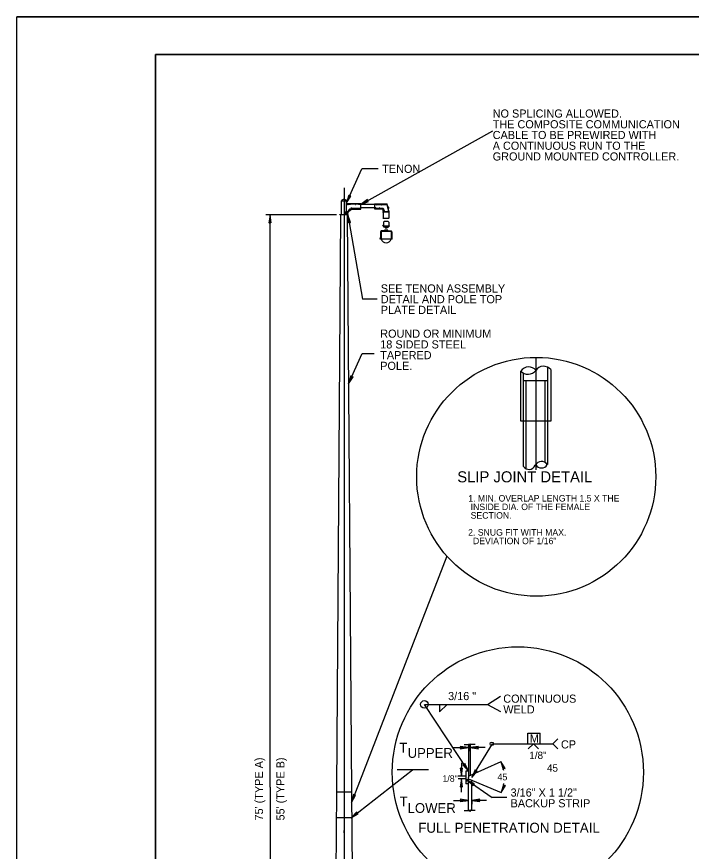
# Model space of a CAD drawing. Extents: x 507453 to 508501, y 495559 to 496219.
# Drawn here: x 507453.3 to 507721.8, y 495886.4 to 496218.8 of the extents above; entities that cross this region are included whole.
import ezdxf

# ---------------------------------------------------------------- set-up
doc = ezdxf.new("R2010")
doc.units = 0
for name, color, linetype in [('1', 7, 'Continuous'), ('34', 7, 'Continuous'), ('41', 7, 'Continuous')]:
    doc.layers.add(name, color=color, linetype=linetype)

msp = doc.modelspace()

# ---------------------------------------------------------------- linework, layer by layer
at = {"layer": '1'}
for p, q in [((508501.46, 496218.8), (507453.28, 496218.8)), ((507508.46, 496203.8), (507508.46, 495573.8)), ((508498.46, 496203.8), (507508.46, 496203.8)), ((507590.22, 496143.98), (507642.72, 496173.31)), ((507584.53, 496144.64), (507590.67, 496158.27)), ((507597.14, 496158.27), (507590.67, 496158.27)), ((507583.56, 496150.69), (507583.56, 495668.17)), ((507582.57, 496140.1), (507582.57, 496145.47)), ((507582.57, 496145.47), (507584.56, 496145.47)), ((507584.56, 496140.1), (507584.56, 496145.47)), ((507590.22, 496144.26), (507584.56, 496144.26)), ((507584.88, 496143.99), (507584.56, 496144.11)), ((507587.02, 496144.11), (507585.16, 496143.95)), ((507586.61, 496142.57), (507587.88, 496142.51)), ((507588.15, 496143.99), (507587.15, 496144.11)), ((507587.94, 496142.51), (507590.22, 496142.64)), ((507589.25, 496144.09), (507588.29, 496143.99)), ((507590.22, 496143.98), (507589.39, 496144.08)), ((507590.22, 496142.2), (507590.22, 496144.26)), ((507595.72, 496143.98), (507590.22, 496143.98)), ((507595.72, 496142.64), (507590.22, 496142.64)), ((507595.72, 496144.26), (507600.68, 496144.26)), ((507595.72, 496144.26), (507595.72, 496142.27)), ((507595.72, 496143.98), (507595.99, 496144.03)), ((507595.72, 496142.64), (507595.99, 496142.68)), ((507596.24, 496144.02), (507596.47, 496143.97)), ((507596.24, 496142.68), (507596.47, 496142.62)), ((507596.66, 496143.95), (507597.61, 496144.02)), ((507596.66, 496142.61), (507597.61, 496142.67)), ((507597.75, 496144.01), (507598.27, 496143.94)), ((507597.75, 496142.67), (507598.31, 496142.59)), ((507598.42, 496142.58), (507599.06, 496142.59)), ((507598.45, 496143.94), (507599.13, 496144.03)), ((507599.06, 496142.59), (507599.22, 496142.3)), ((507599.29, 496144.03), (507599.86, 496143.96)), ((507600.02, 496143.96), (507600.49, 496144.03)), ((507600.49, 496144.03), (507600.54, 496143.98)), ((507600.66, 496143.77), (507600.79, 496143.44)), ((507601.02, 496143.01), (507600.68, 496144.26)), ((507600.83, 496143.22), (507600.83, 496143.08)), ((507600.87, 496142.85), (507601.03, 496142.42)), ((507601.36, 496143.01), (507601.02, 496143.01)), ((507601.36, 496142.44), (507601.36, 496143.01)), ((507580.6, 496139.96), (507552.48, 496139.96)), ((507554.1, 495911.93), (507554.1, 496139.96)), ((507582.21, 496139.96), (507580.55, 495911.48)), ((507581.86, 496140.1), (507585.21, 496140.1)), ((507581.86, 496139.96), (507581.86, 496140.1)), ((507585.21, 496139.96), (507581.86, 496139.96)), ((507584.15, 496141.09), (507584.38, 496141.19)), ((507584.15, 496140.72), (507584.15, 496141.09)), ((507584.38, 496140.08), (507584.21, 496140.45)), ((507584.24, 496140.72), (507584.24, 496140.88)), ((507584.36, 496140.93), (507584.36, 496140.67)), ((507584.56, 496141.26), (507584.56, 496140.54)), ((507584.56, 496141.05), (507584.78, 496141.05)), ((507584.56, 496140.54), (507584.99, 496140.54)), ((507584.58, 496141.25), (507584.9, 496141.28)), ((507584.85, 496139.93), (507586.5, 495910.32)), ((507584.99, 496140.96), (507586.49, 496142.2)), ((507584.99, 496140.54), (507584.99, 496141.26)), ((507585.17, 496140.96), (507584.99, 496140.96)), ((507584.99, 496140.96), (507584.99, 496140.63)), ((507584.99, 496140.63), (507585.17, 496140.63)), ((507585.11, 496139.96), (507590.84, 496106.32)), ((507585.17, 496140.63), (507585.17, 496140.96)), ((507585.21, 496139.96), (507585.21, 496140.1)), ((507585.33, 496141.5), (507585.79, 496142.04)), ((507585.82, 496142.08), (507586.13, 496142.38)), ((507586.49, 496142.2), (507590.22, 496142.2)), ((507595.72, 496142.27), (507598.88, 496142.27)), ((507598.88, 496142.27), (507599.17, 496141.15)), ((507598.98, 496141.02), (507599.04, 496141.15)), ((507599.01, 496141), (507598.98, 496141.02)), ((507599.05, 496141.01), (507599.01, 496141)), ((507599.04, 496141.15), (507601.47, 496141.15)), ((507599.1, 496141.1), (507599.05, 496141.01)), ((507601.49, 496141.1), (507599.1, 496141.1)), ((507599.19, 496141.1), (507599.19, 496138.66)), ((507599.22, 496142.3), (507599.29, 496141.85)), ((507599.29, 496141.85), (507599.46, 496141.53)), ((507599.46, 496141.53), (507599.4, 496141.15)), ((507601.07, 496142.21), (507601.09, 496141.85)), ((507601.49, 496141.1), (507601.16, 496142.44)), ((507601.16, 496142.44), (507601.36, 496142.44)), ((507601.2, 496141.51), (507601.31, 496141.36)), ((507601.26, 496141.15), (507601.31, 496141.36)), ((507601.39, 496141.1), (507601.39, 496138.66)), ((507599.03, 496138.51), (507601.55, 496138.51)), ((507599.21, 496136.95), (507599.21, 496135.42)), ((507599.43, 496137.17), (507599.43, 496137.1)), ((507601.08, 496137.29), (507599.55, 496137.29)), ((507601.2, 496137.17), (507601.2, 496137.1)), ((507601.41, 496136.95), (507601.41, 496135.42)), ((507598.09, 496133.19), (507598.09, 496130.83)), ((507598.33, 496133.17), (507598.33, 496130.21)), ((507599.69, 496133.65), (507598.37, 496133.5)), ((507602.25, 496133.23), (507598.39, 496133.23)), ((507598.96, 496135.42), (507599.2, 496135.84)), ((507601.67, 496135.42), (507598.96, 496135.42)), ((507598.96, 496135.33), (507598.96, 496135.42)), ((507601.67, 496135.33), (507598.96, 496135.33)), ((507599.2, 496135.84), (507599.21, 496135.84)), ((507599.21, 496135.33), (507599.21, 496135.1)), ((507599.21, 496135.1), (507601.41, 496135.1)), ((507599.69, 496133.76), (507599.69, 496133.58)), ((507600.95, 496133.76), (507599.69, 496133.76)), ((507599.69, 496133.58), (507600.95, 496133.58)), ((507599.94, 496135.1), (507599.94, 496134.8)), ((507599.94, 496134.8), (507600.69, 496134.8)), ((507599.94, 496134.8), (507599.98, 496134.77)), ((507599.98, 496134.77), (507599.98, 496134.71)), ((507599.98, 496134.71), (507600.66, 496134.71)), ((507600.06, 496135.1), (507600.06, 496134.8)), ((507600.58, 496135.1), (507600.58, 496134.8)), ((507600.69, 496134.8), (507600.66, 496134.77)), ((507600.66, 496134.77), (507600.66, 496134.71)), ((507600.69, 496135.1), (507600.69, 496134.8)), ((507600.94, 496133.65), (507602.28, 496133.5)), ((507600.95, 496133.58), (507600.95, 496133.76)), ((507601.43, 496135.84), (507601.41, 496135.84)), ((507601.41, 496135.33), (507601.41, 496135.1)), ((507601.67, 496135.42), (507601.43, 496135.84)), ((507601.67, 496135.33), (507601.67, 496135.42)), ((507602.32, 496133.17), (507602.32, 496130.21)), ((507602.56, 496133.19), (507602.56, 496130.83)), ((507597.92, 496130.21), (507597.92, 496130.54)), ((507602.73, 496130.21), (507597.92, 496130.21)), ((507598.06, 496130.75), (507597.95, 496130.63)), ((507602.59, 496130.75), (507602.7, 496130.63)), ((507602.73, 496130.21), (507602.73, 496130.54)), ((507596.72, 496106.32), (507590.84, 496106.32)), ((507585.33, 496072.56), (507590.79, 496084.67)), ((507590.79, 496084.67), (507595.6, 496084.67)), ((507659.88, 496083.15), (507659.88, 496038.39)), ((507653.91, 496057.78), (507653.91, 496077.71)), ((507654.88, 496076.91), (507654.88, 496073.8)), ((507664.56, 496079.26), (507664.56, 496073.8)), ((507665.85, 496078.28), (507665.85, 496057.78)), ((507664.56, 496073.8), (507654.88, 496073.8)), ((507664.56, 496073.8), (507654.88, 496073.8)), ((507654.88, 496073.8), (507654.88, 496057.78)), ((507655.92, 496073.8), (507655.92, 496038.88)), ((507663.43, 496073.8), (507663.43, 496041.4)), ((507664.56, 496073.8), (507664.56, 496057.78)), ((507665.85, 496057.78), (507653.91, 496057.78)), ((507654.88, 496057.78), (507654.88, 496039.85)), ((507664.56, 496057.78), (507664.56, 496040.42)), ((507624.43, 496004.04), (507586.54, 495905.93)), ((507640.66, 495944.95), (507645.77, 495948.18)), ((507615.54, 495944.95), (507640.66, 495944.95)), ((507633.03, 495918.36), (507615.54, 495944.95)), ((507621.54, 495944.95), (507621.54, 495941.95)), ((507621.54, 495941.95), (507624.53, 495944.95)), ((507640.66, 495944.95), (507645.77, 495942.09)), ((507656.69, 495929.26), (507656.69, 495933.53)), ((507656.69, 495933.53), (507661.55, 495933.53)), ((507661.55, 495929.26), (507661.55, 495933.53)), ((507666.6, 495929.26), (507668.61, 495931.27)), ((507627.15, 495927.73), (507633.03, 495927.73)), ((507631.37, 495929.01), (507633.34, 495929.01)), ((507633.03, 495929.01), (507633.03, 495915.86)), ((507633.34, 495929.01), (507633.45, 495929.36)), ((507633.45, 495929.36), (507633.7, 495928.55)), ((507633.7, 495928.55), (507633.91, 495929.01)), ((507633.78, 495928.97), (507633.76, 495916.65)), ((507633.78, 495926.35), (507633.78, 495929.2)), ((507639.66, 495927.73), (507633.78, 495927.73)), ((507635.71, 495929.01), (507633.91, 495929.01)), ((507634.46, 495915.83), (507642.66, 495929.26)), ((507642.41, 495929.26), (507666.6, 495929.26)), ((507658.91, 495929.26), (507656.86, 495927.25)), ((507658.91, 495929.26), (507660.96, 495927.25)), ((507666.6, 495929.26), (507668.61, 495927.25)), ((507633.03, 495926.34), (507633.03, 495926.26)), ((507630.27, 495921.62), (507630.27, 495916.33)), ((507633.03, 495916.32), (507646.13, 495922.23)), ((507586.36, 495899.74), (507610.85, 495918.86)), ((507617.19, 495918.86), (507604.67, 495918.86)), ((507632.04, 495918.36), (507632.04, 495913.32)), ((507633.03, 495918.36), (507632.04, 495918.36)), ((507631.73, 495916.33), (507628.95, 495916.33)), ((507631.73, 495915.32), (507628.95, 495915.32)), ((507630.27, 495910.03), (507630.27, 495915.32)), ((507633.03, 495913.32), (507632.04, 495913.32)), ((507632.57, 495914.76), (507642.51, 495907.87)), ((507633.03, 495902.67), (507633.03, 495915.86)), ((507633.03, 495915.33), (507646.08, 495909.83)), ((507634.37, 495902.67), (507634.37, 495914.77)), ((507554.1, 495911.93), (507554.1, 495680.45)), ((507580.54, 495910.1), (507580.42, 495894.2)), ((507580.55, 495911.48), (507580.54, 495910.1)), ((507580.54, 495910.1), (507586.51, 495910.1)), ((507586.5, 495910.32), (507586.52, 495908.72)), ((507586.52, 495908.72), (507586.61, 495895.25)), ((507627.15, 495906.7), (507633.03, 495906.7)), ((507640.25, 495906.7), (507634.37, 495906.7)), ((507648.39, 495907.87), (507642.51, 495907.87)), ((507634.37, 495906.23), (507634.37, 495905.23)), ((507631.37, 495902.67), (507633.34, 495902.67)), ((507633.34, 495902.67), (507633.45, 495903.06)), ((507633.45, 495903.06), (507633.7, 495902.28)), ((507633.7, 495902.28), (507633.91, 495902.67)), ((507635.71, 495902.67), (507633.91, 495902.67)), ((507586.55, 495899.74), (507580.45, 495899.74)), ((507580.42, 495894.2), (507580.41, 495893.05)), ((507583.52, 495894.7), (507583.52, 495893.82)), ((507586.61, 495895.25), (507586.62, 495893.93)), ((507586.62, 495893.93), (507588.16, 495680.44)), ((507580.41, 495893.05), (507578.86, 495680.44))]:
    msp.add_line(p, q, dxfattribs=at)
for points in [[(507584.53, 496144.64), (507586.28, 496147.4), (507585.72, 496147.28), (507585.44, 496147.78)], [(507584.53, 496144.64), (507586.28, 496147.4), (507585.72, 496147.28), (507585.44, 496147.78)], [(507590.22, 496143.98), (507593.34, 496145.18), (507592.8, 496145.42), (507592.88, 496146.01)], [(507590.22, 496143.98), (507593.34, 496145.18), (507592.8, 496145.42), (507592.88, 496146.01)], [(507554.1, 496139.96), (507553.64, 496136.72), (507554.1, 496137.07), (507554.56, 496136.72)], [(507585.11, 496139.96), (507585.19, 496136.69), (507585.59, 496137.11), (507586.11, 496136.84)], [(507585.33, 496072.56), (507587.12, 496075.38), (507586.55, 496075.25), (507586.26, 496075.76)], [(507633.03, 495927.73), (507629.79, 495928.2), (507630.13, 495927.73), (507629.79, 495927.27)], [(507633.03, 495927.73), (507629.79, 495928.2), (507630.13, 495927.73), (507629.79, 495927.27)], [(507633.78, 495927.73), (507637.02, 495927.27), (507636.67, 495927.73), (507637.02, 495928.2)], [(507633.03, 495918.36), (507631.6, 495921.38), (507631.4, 495920.83), (507630.81, 495920.87)], [(507633.03, 495918.36), (507631.6, 495921.38), (507631.4, 495920.83), (507630.81, 495920.87)], [(507645.98, 495922.21), (507646.89, 495919.06), (507647.17, 495919.57), (507647.74, 495919.44)], [(507630.27, 495916.33), (507630.73, 495919.57), (507630.27, 495919.22), (507629.81, 495919.57)], [(507630.27, 495916.33), (507630.73, 495919.57), (507630.27, 495919.22), (507629.81, 495919.57)], [(507634.46, 495915.83), (507636.55, 495918.35), (507635.97, 495918.3), (507635.75, 495918.83)], [(507630.27, 495915.32), (507629.81, 495912.08), (507630.27, 495912.43), (507630.73, 495912.08)], [(507632.57, 495914.76), (507634.97, 495912.54), (507634.95, 495913.11), (507635.5, 495913.3)], [(507646.14, 495909.84), (507647.82, 495912.65), (507647.26, 495912.51), (507646.97, 495913.01)], [(507586.54, 495905.93), (507588.17, 495908.85), (507587.6, 495908.69), (507587.29, 495909.19)], [(507633.03, 495906.7), (507629.79, 495907.16), (507630.13, 495906.7), (507629.79, 495906.23)], [(507634.37, 495906.7), (507637.61, 495906.23), (507637.26, 495906.7), (507637.61, 495907.16)], [(507634.37, 495906.7), (507637.61, 495906.23), (507637.26, 495906.7), (507637.61, 495907.16)], [(507634.37, 495906.7), (507637.61, 495906.23), (507637.26, 495906.7), (507637.61, 495907.16)], [(507586.36, 495899.74), (507589.2, 495901.37), (507588.64, 495901.52), (507588.63, 495902.1)]]:
    msp.add_lwpolyline(points, close=True, dxfattribs=at)
for centre, radius in [((507600.33, 496134.83), 0.0139), ((507660.04, 496035.58), 47.57), ((507652.72, 495917.91), 49.96), ((507615.54, 495944.95), 1.5), ((507642.38, 495929.24), 0.711)]:
    msp.add_circle(centre, radius, dxfattribs=at)
for centre, radius, start, end in [((507583.56, 496145.01), 1.1, 24.9093, 155.0907), ((507585.1, 496144.59), 0.637, 249.6167, 275.0219), ((507586.58, 496141.93), 0.637, 87.2983, 135.0115), ((507587.07, 496143.48), 0.637, 82.9593, 95.0219), ((507587.91, 496143.15), 0.637, 267.2983, 273.1914), ((507588.22, 496144.62), 0.637, 262.9593, 275.7847), ((507589.31, 496143.45), 0.637, 83.0479, 95.7847), ((507596.1, 496143.4), 0.637, 77.12, 99.7039), ((507596.1, 496142.06), 0.637, 77.12, 99.7039), ((507596.62, 496144.59), 0.637, 257.12, 273.9468), ((507596.62, 496143.24), 0.637, 257.12, 273.9468), ((507597.66, 496143.38), 0.637, 81.413, 93.9468), ((507597.66, 496142.04), 0.637, 81.413, 93.9468), ((507598.37, 496144.57), 0.637, 261.413, 277.7683), ((507598.4, 496143.22), 0.637, 261.413, 271.3346), ((507599.21, 496143.4), 0.637, 82.9959, 97.7683), ((507599.94, 496144.59), 0.637, 262.9959, 277.9466), ((507600.07, 496143.55), 0.637, 20.4023, 42.2622), ((507600.19, 496143.22), 0.637, 0, 20.4023), ((507601.46, 496143.08), 0.637, 180, 200.7991), ((507584.78, 496140.72), 0.637, 180, 205.045), ((507584.64, 496140.61), 0.637, 94.9717, 114.4526), ((507584.84, 496141.91), 0.637, 274.9717, 319.8759), ((507586.27, 496141.63), 0.637, 135.0115, 139.8759), ((507600.44, 496142.19), 0.637, 2.2448, 20.7991), ((507601.73, 496141.88), 0.637, 182.2448, 215.3003), ((507598.97, 496138.74), 0.236, 285.6672, 340.7945), ((507599.22, 496137.21), 0.262, 268.2521, 303.9884), ((507599.3, 496137.1), 0.127, 303.9884, 0), ((507599.55, 496137.17), 0.127, 90, 180), ((507601.08, 496137.17), 0.127, 0, 90), ((507601.33, 496137.1), 0.127, 180, 236.0116), ((507601.41, 496137.21), 0.262, 236.0116, 271.7479), ((507601.62, 496138.74), 0.236, 199.2055, 254.3328), ((507598.41, 496133.19), 0.319, 96.3792, 180), ((507598.39, 496133.17), 0.0637, 90, 180), ((507600.33, 496123.49), 10.18, 86.5407, 93.5837), ((507602.25, 496133.17), 0.0637, 0, 90), ((507602.24, 496133.19), 0.319, 0, 83.6208), ((507598.04, 496130.54), 0.127, 138.5763, 180), ((507597.96, 496130.83), 0.127, 318.5763, 0), ((507600.32, 496130.85), 2.09, 197.7623, 342.2377), ((507602.69, 496130.83), 0.127, 180, 221.4237), ((507602.61, 496130.54), 0.127, 0, 41.4237), ((507631.89, 495915.84), 15.46, 10.5387, 24.3045), ((507631.89, 495915.84), 15.46, 337.1663, 350.9322)]:
    msp.add_arc(centre, radius, start, end, dxfattribs=at)
msp.add_spline([(507632.36, 495914.31), (507632.46, 495914.41), (507632.53, 495914.55), (507632.57, 495914.69), (507632.57, 495914.77), (507632.57, 495914.91), (507632.6, 495915.01), (507632.67, 495915.15), (507632.74, 495915.22)], degree=3, dxfattribs=at)
at = {"layer": '34'}
for centre, radius, start, end in [((507657.02, 496075.62), 3.74, 39.2685, 146.1243), ((507662.98, 496075.87), 3.74, 40.0466, 146.1243), ((507656.79, 496080.24), 3.84, 221.2862, 323.5387)]:
    msp.add_arc(centre, radius, start, end, dxfattribs=at)
for centre, major_axis, start_param, end_param in [((507657.17, 496042.25), (0, -3.74), 5.411333, 7.26274), ((507662.13, 496037.89), (0, 3.84), 5.43297, 7.217612), ((507662.13, 496042.95), (0, -3.84), 5.43298, 7.133401)]:
    msp.add_ellipse(centre, major_axis=major_axis, ratio=0.801004, start_param=start_param, end_param=end_param, dxfattribs=at)
at = {"layer": '41'}
for points in [[(507453.28, 496218.8), (508501.46, 496218.8), (508501.46, 495558.8), (507453.28, 495558.8)], [(507508.46, 496203.8), (508498.46, 496203.8), (508498.46, 495573.8), (507508.46, 495573.8)]]:
    msp.add_lwpolyline(points, close=True, dxfattribs=at)

# ---------------------------------------------------------------- texts
at = {"layer": '1'}
for s, height, p in [('NO SPLICING ALLOWED.', 3.2339, (507642.72, 496178.62)), ('THE COMPOSITE COMMUNICATION', 3.2339, (507642.72, 496174.35)), ('CABLE TO BE PREWIRED WITH', 3.2339, (507642.72, 496170.08)), ('A CONTINUOUS RUN TO THE', 3.2339, (507642.72, 496165.81)), ('GROUND MOUNTED CONTROLLER.', 3.2339, (507642.72, 496161.54)), ('TENON', 3.234, (507598.76, 496156.62)), ('SEE TENON ASSEMBLY', 3.2339, (507598.17, 496108.97)), ('DETAIL AND POLE TOP', 3.2339, (507598.17, 496104.7)), ('PLATE DETAIL', 3.2339, (507598.17, 496100.43)), ('ROUND OR MINIMUM ', 3.2339, (507597.96, 496090.97)), ('18 SIDED STEEL ', 3.2339, (507597.96, 496086.69)), ('TAPERED', 3.234, (507597.96, 496082.42)), ('POLE.', 3.234, (507597.96, 496078.15)), ('SLIP JOINT DETAIL', 4.4098, (507628.61, 496033.37)), ('1. MIN. OVERLAP LENGTH 1.5 X THE ', 2.5785, (507632.99, 496025.73)), (' INSIDE DIA. OF THE FEMALE', 2.5785, (507632.99, 496022.32)), (' SECTION.', 2.579, (507632.99, 496018.92)), ('2. SNUG FIT WITH MAX. ', 2.5785, (507632.95, 496012.15)), ('  DEVIATION OF 1/16"', 2.5785, (507632.95, 496008.75)), (' 3/16 "', 3.234, (507623.77, 495946.66)), ('CONTINUOUS', 3.234, (507646.93, 495945.62)), ('WELD', 3.234, (507646.93, 495941.35)), ('M', 3.23, (507657.49, 495929.75)), ('CP', 3.234, (507669.89, 495927.4)), ('T', 3.91, (507605.54, 495925.75)), ('UPPER', 3.91, (507608.85, 495923.66)), ('1/8"', 2.94, (507657.29, 495923.19)), ('45', 2.94, (507664.32, 495918.15)), ('1/8"', 2.593, (507622.74, 495914.13)), ('45', 2.646, (507644.6, 495914.72)), ('3/16" X 1 1/2" ', 3.2339, (507649.83, 495908.24)), ('T', 3.91, (507605.71, 495904.34)), ('BACKUP STRIP', 3.2339, (507649.83, 495903.97)), ('LOWER', 3.91, (507608.85, 495901.73)), ('FULL PENETRATION DETAIL', 3.9688, (507613.1, 495893.84))]:
    msp.add_text(s, height=height, dxfattribs=at).set_placement(p)
for s, p in [("75' (TYPE A)", (507551.31, 495898.71)), ("55' (TYPE B)", (507559.85, 495898.71))]:
    msp.add_text(s, height=3.2339, rotation=90, dxfattribs=at).set_placement(p)

doc.saveas('drawing.dxf')
